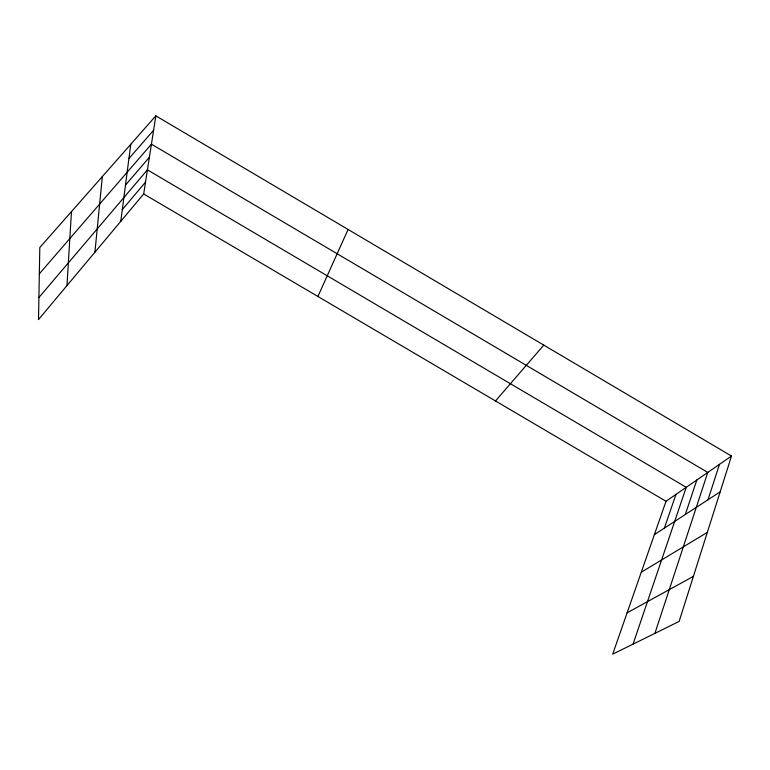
<?xml version="1.0" encoding="UTF-8"?>
<svg xmlns="http://www.w3.org/2000/svg" width="770" height="770" viewBox="0 0 770 770"><rect width="100%" height="100%" fill="white"/><g stroke="black" fill="none" stroke-linecap="round" stroke-linejoin="round"><path stroke-width="1.16" d="M66.98 285.583L71.456 211.606M94.922 252.204L102.343 176.561M120.775 221.317L130.775 144.298M155.838 115.847L39.809 247.526L38.5 319.598L143.682 193.963L155.838 115.847L731.5 456.052L679.121 621.438L612.699 654.154L666.012 501.28L731.5 456.052M708.025 499.73L719.44 464.387M654.904 633.363L707.774 472.433L151.43 144.173L39.337 273.831M685.31 514.504L696.831 479.999M633.065 644.124L686.234 487.314L147.436 169.862L38.904 297.518M664.366 528.124L675.964 494.407M317.914 296.469L348.079 229.46M122.286 209.652L145.53 182.105M125.472 185.147L149.399 157.234M495.495 400.958L543.784 345.114M128.927 158.533L153.596 130.255M654.385 534.611L720.171 491.838M641.275 572.216L707.322 532.388M627.117 612.814L693.385 576.393M143.682 193.963L666.012 501.28"/></g></svg>
